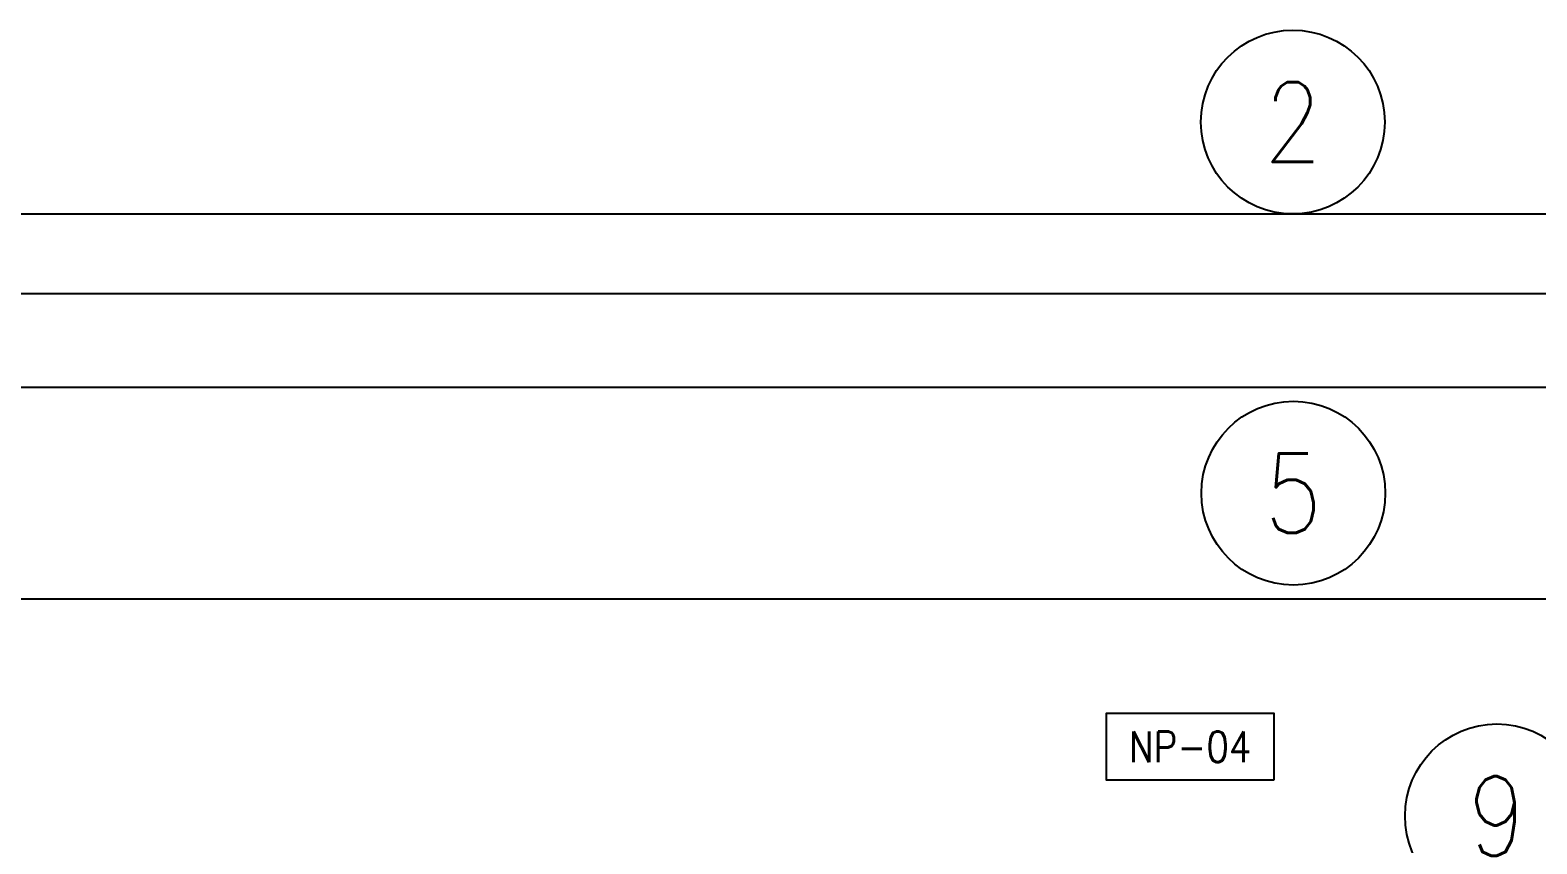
# Model space of a CAD drawing. Header units: inches. Extents: x -4 to 280, y -9 to 35.
# Drawn here: x 38.09 to 45.19, y 27.03 to 30.87 of the extents above; entities that cross this region are included whole.
import ezdxf
from ezdxf.enums import TextEntityAlignment as Align

# ---------------------------------------------------------------- set-up
doc = ezdxf.new("R2010")
doc.units = ezdxf.units.IN
doc.header["$LTSCALE"] = 0.5
doc.header["$MEASUREMENT"] = 0
doc.layers.add('G-Anno-Std-Note @ 4', color=151, linetype='Continuous', lineweight=25)
doc.layers.add('MODEL', color=7, linetype='Continuous')
doc.layers.add('PITEM', color=20, linetype='Continuous')
doc.styles.add('Note', font='romans.shx', dxfattribs={"width": 0.75})
doc.styles.add('RomanS', font='romans.shx', dxfattribs={"width": 0.85})

# ---------------------------------------------------------------- blocks, each defined once
blk = doc.blocks.new('Anno_Circle')
at = {"color": 0, "linetype": 'ByBlock', "lineweight": -2}
blk.add_circle((0, 0), 1.155, dxfattribs=at)
at = {"color": 0, "linetype": 'ByBlock', "lineweight": -2, "style": 'Note', "width": 0.85}
blk.add_attdef('ID', text='', height=1, dxfattribs=at).set_placement((0, 0), align=Align.MIDDLE)
blk = doc.blocks.new('ADHESIVENAMEPLATE')
blk.add_lwpolyline([(40.8039, 6.2642), (40.0165, 6.2642), (40.0165, 6.5791), (40.8039, 6.5791)], close=True)
at = {"layer": 'PITEM', "style": 'RomanS', "width": 0.85}
blk.add_attdef('NP_NO', text='', height=0.145, dxfattribs=at).set_placement((40.4102, 6.4216), align=Align.MIDDLE)

msp = doc.modelspace()

# ---------------------------------------------------------------- linework, layer by layer
msp.add_lwpolyline([(32.94421, 29.18415), (51.77498, 29.18415), (51.77824, 28.18415), (32.94421, 28.18415)], close=True)
at = {"layer": 'MODEL'}
for p, q in [((32, 29.99987), (56, 29.99987)), ((32.5, 29.62487), (55.5, 29.62487)), ((33.44421, 29.18415), (54.64421, 29.18415))]:
    msp.add_line(p, q, dxfattribs=at)

# ---------------------------------------------------------------- block references
msp.add_blockref('ADHESIVENAMEPLATE', (3.14775, 21.06774)).add_auto_attribs({'NP_NO': 'NP-04'})
at = {"layer": 'G-Anno-Std-Note @ 4', "xscale": 0.375, "yscale": 0.375, "zscale": 0.375}
for p, values in [((44.0418, 30.43294), {'ID': '2'}), ((44.04421, 28.68415), {'ID': '5'}), ((45.00369, 27.1633), {'ID': '9'})]:
    msp.add_blockref('Anno_Circle', p, dxfattribs=at).add_auto_attribs(values)

doc.saveas('drawing.dxf')
